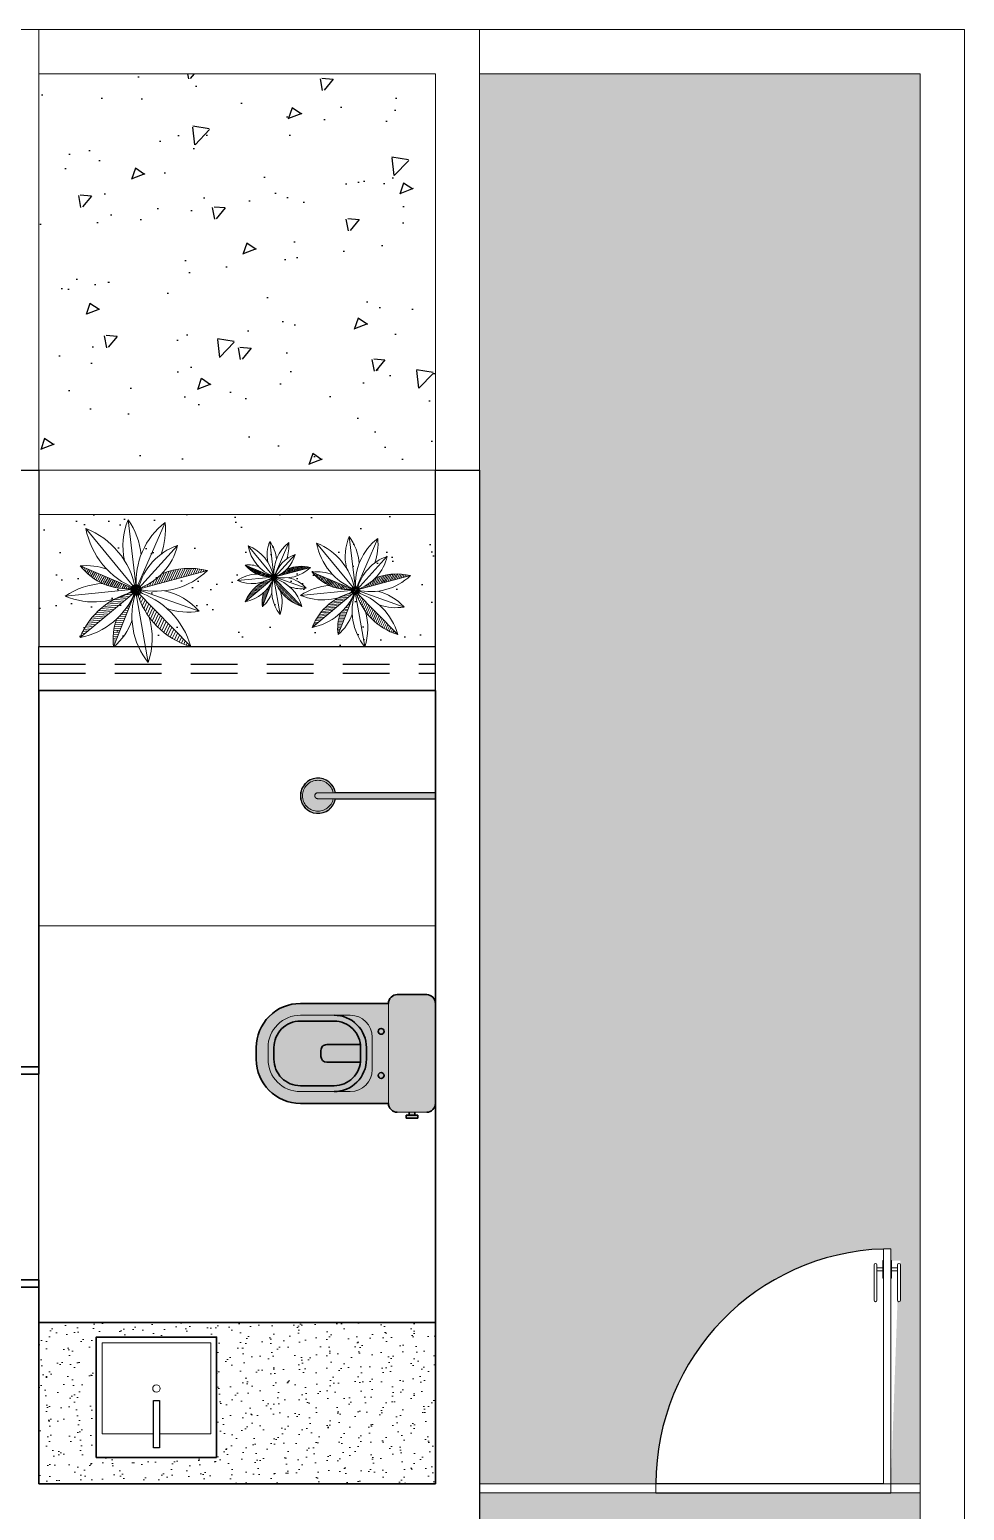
# Model space of a CAD drawing. Header units: millimetres. Extents: x 2841.1 to 2861.3, y 1599.6 to 1609.7.
# Drawn here: x 2858.1 to 2861.28, y 1604.7 to 1609.74 of the extents above; entities that cross this region are included whole.
import ezdxf

# ---------------------------------------------------------------- set-up
doc = ezdxf.new("R2010")
doc.units = ezdxf.units.MM
doc.linetypes.add('HIDDEN2', pattern=[4.7625, 3.175, -1.5875])
for name, color, linetype, lineweight in [('01', 1, 'Continuous', 13), ('02', 2, 'Continuous', 20), ('03', 3, 'Continuous', 30), ('VEG_02', 96, 'Continuous', 20)]:
    doc.layers.add(name, color=color, linetype=linetype, lineweight=lineweight)
for name, color, linetype in [('04', 4, 'Continuous'), ('06', 6, 'Continuous'), ('FINO', 253, 'Continuous'), ('PISO', 9, 'Continuous'), ('PROJEÇAO', 1, 'HIDDEN2'), ('VEG_01', 84, 'Continuous')]:
    doc.layers.add(name, color=color, linetype=linetype)
doc.layers.add('ÁREAS', color=7, linetype='Continuous', plot=False)
pattern_1 = [(217.5, (269.32487, 625.08846), (0.006400125, -0.195765295), [0, -0.154432, 0, -0.17272, 0, -0.1651]), (187.5, (269.32487, 625.08846), (-0.179809313, -0.28673004), [0, -0.083312, 0, -0.139192, 0, -0.05334]), (147.5, (269.44984, 625.08846), (-0.316396948, -0.000574874), [0, -0.0508, 0, -0.18288, 0, -0.23876]), (137.5, (269.44984, 625.08846), (-0.30542258, -0.08917173), [0, -0.0254, 0, -0.119888, 0, -0.13716])]
pattern_2 = [(280, (3621.475384, 2106.692329), (0.006239742, 0.001100235), [])]

# ---------------------------------------------------------------- blocks, each defined once
blk = doc.blocks.new('VOLGUE P')
h = blk.add_hatch(color=256)
h.set_gradient(color1=(230, 229, 229), one_color=1, tint=1, name='SPHERICAL')
h.paths.add_polyline_path([(0.17, -0.16, 0.414214), (0.2, -0.13), (0.2, -0.03, 0.414214), (0.17, 0), (-0.17, 0, 0.414214), (-0.2, -0.03), (-0.2, -0.07), (-0.2, -0.13, 0.414214), (-0.17, -0.16)])
h = blk.add_hatch(color=256)
h.set_gradient(color1=(230, 229, 229), one_color=1, tint=1, name='SPHERICAL')
h.paths.add_polyline_path([(-0.085, -0.185, 1), (-0.065, -0.185, 1)])
h.paths.add_polyline_path([(0.085, -0.185, 1), (0.065, -0.185, 1)])
h.paths.add_polyline_path([(-0.21, -0.06), (-0.22, -0.06), (-0.22, -0.1), (-0.21, -0.1), (-0.21, -0.09)])
h.paths.add_polyline_path([(-0.2, -0.07), (-0.21, -0.07), (-0.21, -0.09), (-0.2, -0.09)])
h = blk.add_hatch(color=256)
h.set_gradient(color1=(230, 229, 229), one_color=1, tint=1, name='SPHERICAL')
h.paths.add_polyline_path([(-0.17, -0.46, 0.453948), (0, -0.6087, 0.453948), (0.17, -0.46), (0.17, -0.16), (-0.17, -0.16)])
h.paths.add_polyline_path([(-0.055, -0.215), (0.055, -0.215, -0.414214), (0.13, -0.29), (0.13, -0.46, -0.414214), (0.02, -0.57), (-0.02, -0.57, -0.414214), (-0.13, -0.46), (-0.13, -0.29, -0.414214)], flags=16)
h.paths.add_polyline_path([(-0.02, -0.255), (0.02, -0.255, -0.414214), (0.11, -0.345), (0.11, -0.46, -0.414214), (0.02, -0.55), (-0.02, -0.55, -0.414214), (-0.11, -0.46), (-0.11, -0.345, -0.414214)], flags=0)
h.paths.add_polyline_path([(-0.02, -0.235), (0.02, -0.235, -0.414214), (0.13, -0.345), (0.13, -0.46, -0.414214), (0.02, -0.57), (-0.02, -0.57, -0.414214), (-0.13, -0.46), (-0.13, -0.345, -0.414214)], flags=16)
h = blk.add_hatch(color=256)
h.set_gradient(color1=(230, 229, 229), one_color=1, tint=1, name='SPHERICAL')
h.paths.add_polyline_path([(-0.11, -0.46, 0.414214), (-0.02, -0.55), (0.02, -0.55, 0.414214), (0.11, -0.46), (0.11, -0.345, 0.381966), (0.03, -0.2556), (0.03, -0.37, -0.414214), (0.01, -0.39), (-0.01, -0.39, -0.414214), (-0.03, -0.37), (-0.03, -0.2556, 0.381966), (-0.11, -0.345)])
h.paths.add_polyline_path([(-0.02, -0.235), (0.02, -0.235, -0.414214), (0.13, -0.345), (0.13, -0.29, 0.414214), (0.055, -0.215), (-0.055, -0.215, 0.414214), (-0.13, -0.29), (-0.13, -0.345, -0.414214)])
h = blk.add_hatch(color=256)
h.set_gradient(color1=(142, 192, 225), color2=(219, 235, 245), one_color=1, tint=0.91, name='SPHERICAL')
h.paths.add_polyline_path([(-0.03, -0.37, 0.414214), (-0.01, -0.39), (0.01, -0.39, 0.414214), (0.03, -0.37), (0.03, -0.2556, 0.027842), (0.02, -0.255), (-0.02, -0.255, 0.027842), (-0.03, -0.2556)])
at = {"layer": '02'}
for p, q in [((-0.2, -0.03), (-0.2, -0.13)), ((-0.17, -0.16), (0.17, -0.16)), ((-0.055, -0.215), (0.055, -0.215)), ((-0.13, -0.29), (-0.13, -0.46)), ((0.13, -0.29), (0.13, -0.46)), ((-0.02, -0.57), (0.02, -0.57))]:
    blk.add_line(p, q, dxfattribs=at)
blk.add_lwpolyline([(0.17, -0.16, 0.414214), (0.2, -0.13), (0.2, -0.03, 0.414214), (0.17, 0), (-0.17, 0, 0.414214), (-0.2, -0.03), (-0.2, -0.07), (-0.21, -0.07), (-0.21, -0.06), (-0.22, -0.06), (-0.22, -0.1), (-0.21, -0.1), (-0.21, -0.09), (-0.2, -0.09), (-0.2, -0.13, 0.414214), (-0.17, -0.16), (-0.17, -0.46, 0.414214), (-0.02, -0.61), (0.02, -0.61, 0.414214), (0.17, -0.46)], format="xyb", close=True, dxfattribs=at)
for centre, radius, start, end in [((-0.055, -0.29), 0.075, 90, 180), ((0.055, -0.29), 0.075, 0, 90), ((-0.02, -0.46), 0.11, 180, 270), ((0.02, -0.46), 0.11, 270, 0)]:
    blk.add_arc(centre, radius, start, end, dxfattribs=at)
at = {"layer": '03'}
for p, q in [((-0.17, 0), (0.17, 0)), ((0.2, -0.03), (0.2, -0.13)), ((-0.17, -0.16), (-0.17, -0.46)), ((0.17, -0.16), (0.17, -0.46)), ((-0.02, -0.61), (0.02, -0.61))]:
    blk.add_line(p, q, dxfattribs=at)
at = {"layer": '03', "color": 8}
for p, q in [((-0.21, -0.06), (-0.22, -0.06)), ((-0.22, -0.06), (-0.22, -0.1)), ((-0.21, -0.1), (-0.22, -0.1)), ((-0.21, -0.06), (-0.21, -0.1)), ((-0.2, -0.07), (-0.21, -0.07)), ((-0.2, -0.09), (-0.21, -0.09)), ((-0.03, -0.37), (-0.03, -0.2556)), ((0.03, -0.37), (0.03, -0.2556)), ((0.01, -0.39), (-0.01, -0.39))]:
    blk.add_line(p, q, dxfattribs=at)
blk.add_lwpolyline([(0.13, -0.345, 0.414214), (0.02, -0.235), (-0.02, -0.235, 0.414214), (-0.13, -0.345)], format="xyb", dxfattribs=at)
blk.add_lwpolyline([(0.11, -0.345, 0.414214), (0.02, -0.255), (-0.02, -0.255, 0.414214), (-0.11, -0.345), (-0.11, -0.46, 0.414214), (-0.02, -0.55), (0.02, -0.55, 0.414214), (0.11, -0.46)], format="xyb", close=True, dxfattribs=at)
for centre in [(-0.075, -0.185), (0.075, -0.185)]:
    blk.add_circle(centre, 0.01, dxfattribs=at)
at = {"layer": '03'}
for centre, radius, start, end in [((-0.17, -0.03), 0.03, 90, 180), ((0.17, -0.03), 0.03, 0, 90), ((-0.17, -0.13), 0.03, 180, 270), ((0.17, -0.13), 0.03, 270, 0), ((-0.02, -0.46), 0.15, 180, 270), ((0.02, -0.46), 0.15, 270, 0)]:
    blk.add_arc(centre, radius, start, end, dxfattribs=at)
at = {"layer": '03', "color": 8}
for centre, start, end in [((-0.01, -0.37), 180, 270), ((0.01, -0.37), 270, 0)]:
    blk.add_arc(centre, 0.02, start, end, dxfattribs=at)
blk = doc.blocks.new('CHUVEIRO02 P')
at = {"layer": 'FINO'}
h = blk.add_hatch(color=255, dxfattribs=at)
edge = h.paths.add_edge_path()
edge.add_line((-0.01, 0.3408), (-0.01, 0))
edge.add_line((-0.01, 0), (0.01, 0))
edge.add_line((0.01, 0), (0.01, 0.3408))
edge.add_arc((0, 0.4), 0.06, 279.5941, 620.4059)
at = {"linetype": 'HIDDEN2', "ltscale": 5}
blk.add_lwpolyline([(-0.01, 0), (-0.01, 0.4, -1.088779), (0.01, 0.4), (0.01, 0)], format="xyb", dxfattribs=at)
for radius, start, end in [(0.06, 279.5941, 260.4059), (0.0527, 280.937, 259.063)]:
    blk.add_arc((0, 0.4), radius, start, end, dxfattribs=at)
at = {"layer": 'DEFPOINTS'}
blk.add_lwpolyline([(-0.01, 0.3408), (-0.01, 0), (0.01, 0), (0.01, 0.3408, 11.91608)], format="xyb", close=True, dxfattribs=at)
blk = doc.blocks.new('HRJ')
h = blk.add_hatch()
h.set_pattern_fill('_U', color=256, scale=0.006336, angle=40, style=0, pattern_type=0)
h.set_pattern_definition([(40, (3621.475384, 2106.692329), (-0.004072702, 0.004853658), [])])
h.paths.add_polyline_path([(3618.3942, 2106.4723, -1), (3618.3595, 2106.4723, -0.426543), (3618.3776, 2106.4897), (3618.3776, 2106.7164, -0.15886), (3618.406, 2106.5673, 0.104752), (3618.3803, 2106.4893, -0.356924)])
h = blk.add_hatch()
h.set_pattern_fill('_U', color=256, scale=0.008448, angle=40, style=0, pattern_type=0)
h.set_pattern_definition([(40, (3621.475384, 2106.692329), (-0.00543027, 0.006471543), [])])
h.paths.add_polyline_path([(3618.3942, 2106.4723, -1.025095), (3618.3596, 2106.4732, -0.245975), (3618.149, 2106.5983), (3618.3607, 2106.4785, -0.833965)])
h = blk.add_hatch()
h.set_pattern_fill('U', color=256, scale=0.006336, angle=280, style=0, pattern_type=0)
h.set_pattern_definition(pattern_2)
h.paths.add_polyline_path([(3618.3595, 2106.4723, -1), (3618.3942, 2106.4723, -0.7026), (3618.3635, 2106.4613, 0.10206), (3618.3004, 2106.385, -0.11828), (3618.2142, 2106.3518), (3618.3632, 2106.4617, -0.166888)])
h = blk.add_hatch()
h.set_pattern_fill('U', color=256, scale=0.006336, angle=45, style=0, pattern_type=0)
h.set_pattern_definition([(45, (3621.475384, 2106.692329), (-0.004480229, 0.004480229), [])])
h.paths.add_polyline_path([(3618.3595, 2106.4723, -1.550033), (3618.3883, 2106.4593), (3618.501, 2106.3144, -0.246135), (3618.3852, 2106.4571, -0.570084)])
h = blk.add_hatch()
h.set_pattern_fill('U', color=256, scale=0.006336, angle=280, style=0, pattern_type=0)
h.set_pattern_definition(pattern_2)
h.paths.add_polyline_path([(3618.2724, 2106.2528, 0.182006), (3618.3664, 2106.3976, -0.045317), (3618.3719, 2106.4405, 0.015561), (3618.372, 2106.4557, -0.078014), (3618.3671, 2106.458)])
for p, q in [((3618.3776, 2106.4801), (3618.3776, 2106.7164)), ((3618.3746, 2106.4808), (3618.2551, 2106.6549)), ((3618.3796, 2106.4811), (3618.4829, 2106.6418)), ((3618.3825, 2106.475), (3618.5673, 2106.6224)), ((3618.3706, 2106.4728), (3618.149, 2106.5983)), ((3618.384, 2106.4748), (3618.6069, 2106.5063)), ((3618.3702, 2106.4697), (3618.1348, 2106.4487)), ((3618.3679, 2106.4652), (3618.2142, 2106.3518)), ((3618.3714, 2106.4673), (3618.2724, 2106.2528)), ((3618.3798, 2106.4682), (3618.4176, 2106.2409)), ((3618.3824, 2106.4709), (3618.6162, 2106.3643)), ((3618.3838, 2106.4652), (3618.501, 2106.3144))]:
    blk.add_line(p, q)
blk.add_circle((3618.3769, 2106.4723), 0.0173)
for centre, radius, start, end in [((3618.5922, 2106.5983), 0.245, 151.1633, 208.8367), ((3618.163, 2106.5983), 0.245, 352.7303, 28.8367), ((3618.1568, 2106.4594), 0.2189, 28.1038, 63.3081), ((3618.4729, 2106.6764), 0.2189, 185.6348, 213.701), ((3618.2853, 2106.6552), 0.198, 298.4288, 356.1021), ((3618.5771, 2106.4676), 0.198, 118.4288, 176.1021), ((3618.3411, 2106.7165), 0.245, 279.7348, 337.4081), ((3618.6087, 2106.3809), 0.245, 99.7348, 124.6321), ((3618.1458, 2106.3343), 0.264, 31.6458, 89.3192), ((3618.3737, 2106.7368), 0.264, 211.6458, 269.3192), ((3618.5241, 2106.2881), 0.2334, 69.2174, 99.6691), ((3618.2715, 2106.2455), 0.245, 88.2253, 123.932), ((3618.4729, 2106.6764), 0.2189, 238.8693, 243.3081), ((3618.2715, 2106.2455), 0.245, 66.2587, 68.2734), ((3618.1568, 2106.4594), 0.2189, 5.6348, 7.284), ((3618.163, 2106.5983), 0.245, 331.1633, 332.2553), ((3618.6087, 2106.3809), 0.245, 154.7541, 157.4081), ((3618.5241, 2106.2881), 0.2334, 126.606, 126.8907), ((3618.4668, 2106.6929), 0.2334, 249.2174, 251.5902), ((3618.4668, 2106.6929), 0.2334, 273.3633, 306.8907), ((3618.2334, 2106.673), 0.245, 246.2587, 303.932), ((3618.394, 2106.2689), 0.198, 123.9301, 155.2336), ((3618.5168, 2106.2702), 0.245, 126.4003, 184.0736), ((3618.127, 2106.4499), 0.245, 306.4003, 4.0736), ((3618.394, 2106.2689), 0.198, 97.5602, 99.4103), ((3618.6051, 2106.3889), 0.2389, 160.6157, 218.289), ((3618.1881, 2106.5481), 0.198, 335.0122, 335.2336), ((3618.1922, 2106.3201), 0.2389, 36.5201, 38.289), ((3618.4024, 2106.2053), 0.2664, 36.6463, 94.3196), ((3618.5961, 2106.6299), 0.2664, 216.6463, 274.3196), ((3618.5793, 2106.4962), 0.198, 189.0183, 246.6917), ((3618.3054, 2106.2833), 0.198, 65.2118, 66.6917), ((3618.1881, 2106.5481), 0.198, 277.5602, 304.5428), ((3618.3054, 2106.2833), 0.198, 9.0183, 34.8147), ((3618.1922, 2106.3201), 0.2389, 340.6157, 12.3963)]:
    blk.add_arc(centre, radius, start, end)
blk = doc.blocks.new('PIA')
at = {"layer": '01', "ltscale": 0.025}
blk.add_circle((0.175, -0.2161), 0.0126, dxfattribs=at)
at = {"layer": '02'}
for p, q in [((0.33, -0.0311), (0.02, -0.0311)), ((0.02, -0.0311), (0.02, -0.4011)), ((0.33, -0.206), (0.33, -0.0311)), ((0.33, -0.4011), (0.33, -0.2261)), ((0.02, -0.4011), (0.33, -0.4011))]:
    blk.add_line(p, q, dxfattribs=at)
at = {"layer": '03'}
blk.add_lwpolyline([(0.41, -0.4211), (0.41, -0.0111), (0, -0.0111), (0, -0.4211)], close=True, dxfattribs=at)
at = {"layer": '04'}
blk.add_lwpolyline([(0.2158, -0.206), (0.2158, -0.2261), (0.3768, -0.2261), (0.3768, -0.206)], close=True, dxfattribs=at)

msp = doc.modelspace()

# ---------------------------------------------------------------- hatches: boundary and pattern name
at = {"layer": '01'}
h = msp.add_hatch(dxfattribs=at)
h.set_pattern_fill('AR-SAND', color=256, scale=0.0015, angle=270)
h.set_pattern_definition([(307.5, (3930.05021, -1564.42179), (0.0734119856, 0.0024000469), [0, -0.057912, 0, -0.06477, 0, -0.0619125]), (277.5, (3930.05021, -1564.42179), (0.107523765, -0.0674284925), [0, -0.031242, 0, -0.052197, 0, -0.0200025]), (237.5, (3930.05021, -1564.374925), (0.0002155777, -0.1186488555), [0, -0.01905, 0, -0.06858, 0, -0.089535]), (227.5, (3930.05021, -1564.37492), (0.0334393985, -0.114533468), [0, -0.009525, 0, -0.044958, 0, -0.051435])])
h.paths.add_polyline_path([(2859.4835, 1605.3401), (2859.4835, 1604.7901), (2858.1335, 1604.7901), (2858.1335, 1605.3401)])
h.paths.add_polyline_path([(2858.7385, 1605.2901), (2858.3285, 1605.2901), (2858.3285, 1604.8801), (2858.7385, 1604.8801)], flags=16)
h.paths.add_polyline_path([(2858.7185, 1605.2701), (2858.3485, 1605.2701), (2858.3485, 1604.9601), (2858.5235, 1604.9601), (2858.5235, 1604.9132), (2858.5436, 1604.9132), (2858.5436, 1604.9601), (2858.7185, 1604.9601)], flags=0)
at = {"layer": 'FINO'}
h = msp.add_hatch(dxfattribs=at)
h.set_pattern_fill('AR-CONC', color=256, scale=0.0025, angle=540)
h.set_pattern_definition([(230, (-319.84048, 519.248), (-0.455461672, 0.039847714), [0.047625, -0.523875]), (175, (-319.8405, 519.248), (0.088108554, -0.47764211), [0.0381, -0.41910146]), (280.451445, (-319.87844, 519.2513), (-0.36735312, -0.43779438), [0.04047502, -0.44522561]), (226.1842, (-319.8405, 519.121), (-0.6776976, 0.10510582), [0.0714375, -0.7858125]), (276.635558, (-319.89695, 519.12975), (-0.59351034, -0.61856531), [0.06071256, -0.66783902]), (171.18415, (-319.8405, 519.121), (-0.59351034, -0.61856531), [0.05714992, -0.62864933]), (201, (-319.90398, 519.15274), (-0.37903598, 0.255662995), [0.047625, -0.523875]), (146, (-319.904, 519.15274), (-0.15450507, -0.460469915), [0.0381, -0.4191]), (251.451445, (-319.93557, 519.17404), (-0.53354105, -0.20480692), [0.04047502, -0.445224844]), (217.5, (-319.84048, 519.24799), (-0.007721508, -0.211387597), [0, -0.41402, 0, -0.42545, 0, -0.4206875]), (187.5, (-319.84048, 519.24799), (-0.167049156, -0.250451437), [0, -0.24257, 0, -0.404495, 0, -0.1603375]), (147.5, (-319.69888, 519.24799), (-0.338976488, 0.01432186), [0, -0.15875, 0, -0.4953, 0, -0.657225]), (137.5, (-319.63538, 519.248), (-0.370322953, -0.063566228), [0, -0.206375, 0, -0.32893, 0, -0.466725])])
h.paths.add_polyline_path([(2858.1335, 1609.5901), (2859.4835, 1609.5901), (2859.4835, 1608.2401), (2858.1335, 1608.2401)])
at = {"layer": 'VEG_01'}
h = msp.add_hatch(dxfattribs=at)
h.set_pattern_fill('AR-SAND', color=256, scale=0.004, angle=180)
h.set_pattern_definition(pattern_1)
h.paths.add_polyline_path([(2844.1335, 1604.6401), (2844.1335, 1609.5901), (2843.9835, 1609.5901), (2841.1335, 1609.5901), (2841.1335, 1599.7401), (2861.1335, 1599.7401), (2861.1335, 1604.7601), (2861.0335, 1604.7601), (2860.2335, 1604.7601), (2859.6335, 1604.7601), (2859.6335, 1601.0901), (2859.6335, 1599.9401), (2854.9335, 1599.9401), (2854.9335, 1601.0901), (2854.3335, 1601.0901), (2851.5835, 1601.0901), (2851.5835, 1601.5901), (2849.6335, 1601.5901), (2849.6335, 1601.0901), (2844.1335, 1601.0901), (2844.1335, 1601.2401)])
h.paths.add_polyline_path([(2861.1335, 1609.5901), (2859.6335, 1609.5901), (2859.6335, 1608.2401), (2859.6335, 1604.7901), (2860.2335, 1604.7901, -0.405089), (2861.0085, 1605.5897), (2861.0085, 1605.5901), (2861.0335, 1605.5901), (2861.0335, 1605.5503), (2861.066, 1605.5503), (2861.066, 1605.4153, -1), (2861.056, 1605.4153), (2861.0335, 1604.7901), (2861.1335, 1604.7901)], flags=17)
h.paths.add_polyline_path([(2850.4835, 1609.5901), (2848.9335, 1609.5901), (2848.7835, 1609.5901), (2848.7835, 1608.2401), (2849.0835, 1608.2401), (2849.6835, 1608.2401), (2850.4835, 1608.2401)], flags=17)
h = msp.add_hatch(dxfattribs=at)
h.set_pattern_fill('AR-SAND', color=256, scale=0.004, angle=180)
h.set_pattern_definition(pattern_1)
h.paths.add_polyline_path([(2859.4835, 1607.6401), (2859.4835, 1608.0901), (2858.1335, 1608.0901), (2858.1335, 1607.6401)])

# ---------------------------------------------------------------- linework, layer by layer
at = {"layer": '01'}
msp.add_line((2858.1335, 1606.6901), (2859.4835, 1606.6901), dxfattribs=at)
for points in [[(2859.6335, 1609.7401), (2861.2835, 1609.7401), (2861.2835, 1599.5901), (2841.1335, 1599.5901), (2841.1335, 1599.7401), (2861.1335, 1599.7401), (2861.1335, 1609.5901), (2859.6335, 1609.5901)], [(2859.4835, 1608.2401), (2859.4835, 1609.5901), (2858.1335, 1609.5901)]]:
    msp.add_lwpolyline(points, dxfattribs=at)
at = {"layer": '02'}
for p, q in [((2858.1335, 1608.2401), (2859.4835, 1608.2401)), ((2858.1335, 1608.0901), (2859.4835, 1608.0901))]:
    msp.add_line(p, q, dxfattribs=at)
for points in [[(2858.1335, 1608.2401), (2858.1335, 1609.7401), (2853.5835, 1609.7401), (2853.5835, 1608.2401)], [(2859.6335, 1608.2401), (2859.6335, 1609.7401), (2858.1335, 1609.7401)]]:
    msp.add_lwpolyline(points, dxfattribs=at)
for points in [[(2861.0335, 1604.7901), (2861.0335, 1605.5901), (2861.0085, 1605.5901), (2861.0085, 1604.7901)], [(2859.6335, 1604.7901), (2860.2335, 1604.7901), (2860.2335, 1604.7601), (2859.6335, 1604.7601)], [(2861.0335, 1604.7901), (2861.1335, 1604.7901), (2861.1335, 1604.7601), (2861.0335, 1604.7601)]]:
    msp.add_lwpolyline(points, close=True, dxfattribs=at)
at = {"layer": '03'}
msp.add_line((2858.1335, 1605.3401), (2859.4835, 1605.3401), dxfattribs=at)
at = {"layer": '03', "linetype": 'Continuous'}
for points in [[(2857.9834, 1606.2101), (2858.1334, 1606.2101), (2858.1334, 1606.1851), (2857.9834, 1606.1851), (2857.9834, 1606.2101)], [(2858.1334, 1605.4601), (2857.9835, 1605.4601), (2857.9835, 1605.4851), (2858.1334, 1605.4851), (2858.1334, 1605.4601)]]:
    msp.add_lwpolyline(points, dxfattribs=at)
at = {"layer": '06'}
for points in [[(2856.8585, 1608.2401), (2858.1335, 1608.2401), (2858.1335, 1607.6401), (2859.4835, 1607.6401), (2859.4835, 1608.2401), (2859.6335, 1608.2401), (2859.6335, 1601.0901)], [(2857.9835, 1605.4601), (2858.1335, 1605.4601), (2858.1335, 1604.7901), (2859.4835, 1604.7901), (2859.4835, 1607.4901), (2858.1335, 1607.4901), (2858.1334, 1606.2101), (2857.9834, 1606.2101)]]:
    msp.add_lwpolyline(points, dxfattribs=at)
at = {"layer": 'FINO'}
msp.add_line((2858.1334, 1605.4851), (2858.1334, 1606.1851), dxfattribs=at)
at = {"layer": 'FINO', "color": 8, "lineweight": 9}
for points in [[(2861.0085, 1605.5503), (2861.0085, 1605.4903), (2861.006, 1605.4903), (2861.006, 1605.5503)], [(2861.0335, 1605.5503), (2861.0335, 1605.4903), (2861.036, 1605.4903), (2861.036, 1605.5503)], [(2860.986, 1605.5153), (2860.986, 1605.5253), (2861.006, 1605.5253), (2861.006, 1605.5153)], [(2861.056, 1605.5153), (2861.056, 1605.5253), (2861.036, 1605.5253), (2861.036, 1605.5153)]]:
    msp.add_lwpolyline(points, close=True, dxfattribs=at)
for points in [[(2860.976, 1605.5353), (2860.976, 1605.4153, 1), (2860.986, 1605.4153), (2860.986, 1605.5353, 1)], [(2861.066, 1605.5353), (2861.066, 1605.4153, -1), (2861.056, 1605.4153), (2861.056, 1605.5353, -1)]]:
    msp.add_lwpolyline(points, format="xyb", close=True, dxfattribs=at)
at = {"layer": 'PISO'}
for p, q in [((2861.0085, 1604.7901), (2860.2335, 1604.7901)), ((2860.2335, 1604.7601), (2861.0335, 1604.7601))]:
    msp.add_line(p, q, dxfattribs=at)
msp.add_arc((2861.0335, 1604.7901), 0.8, 91.7908, 180, dxfattribs=at)
at = {"layer": 'PROJEÇAO', "linetype": 'HIDDEN2', "ltscale": 0.05}
for p, q in [((2858.1335, 1607.4901), (2858.1335, 1607.6401)), ((2859.4835, 1607.4901), (2859.4835, 1607.6401)), ((2858.1335, 1607.5801), (2859.4835, 1607.5801)), ((2858.1335, 1607.5501), (2859.4835, 1607.5501))]:
    msp.add_line(p, q, dxfattribs=at)
at = {"layer": 'ÁREAS'}
msp.add_lwpolyline([(2858.1335, 1607.4901), (2859.4835, 1607.4901), (2859.4835, 1604.7901), (2858.1335, 1604.7901)], close=True, dxfattribs=at)

# ---------------------------------------------------------------- block references
at = {"layer": '01', "linetype": 'ByBlock', "extrusion": (0, 0, -1), "zscale": -1, "rotation": 270}
msp.add_blockref('PIA', (-2858.3175, 1605.2901), dxfattribs=at)
at = {"layer": '02', "extrusion": (0, 0, -1), "xscale": -1, "zscale": -1, "rotation": 270}
msp.add_blockref('CHUVEIRO02 P', (-2859.4835, 1607.1324), dxfattribs=at)
at = {"layer": '04', "xscale": -1, "rotation": 270}
msp.add_blockref('VOLGUE P', (2859.4835, 1606.2554), dxfattribs=at)
at = {"layer": 'VEG_02', "rotation": 284.9999998420138}
for p, xscale, yscale, zscale in [((1726.8529, -2555.4011), -1.030432417316434, 1.030432417316434, 1.030432417316434), ((1984.8767, -1608.8715), -0.7961585115707233, 0.7961585115707233, 0.7961585115707233), ((2277.6646, -530.63), -0.5292966248352902, 0.5292966248352902, 0.5292966248352902)]:
    msp.add_blockref('HRJ', p, dxfattribs=dict(at, xscale=xscale, yscale=yscale, zscale=zscale))

doc.saveas('drawing.dxf')
